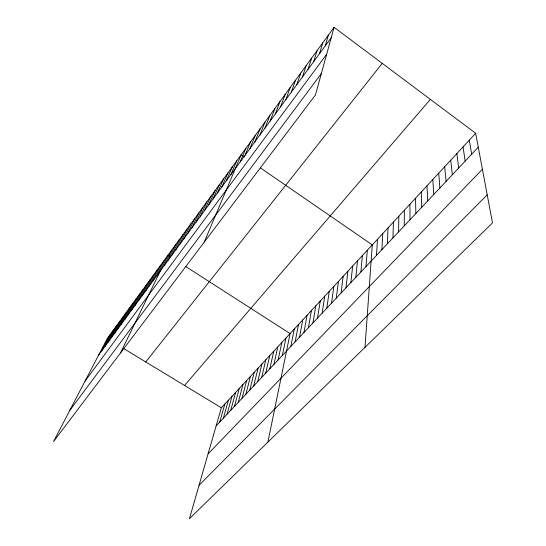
<?xml version="1.0" encoding="UTF-8"?>
<svg xmlns="http://www.w3.org/2000/svg" width="546" height="546" viewBox="0 0 546 546"><rect width="100%" height="100%" fill="white"/><g stroke="black" fill="none" stroke-linecap="round" stroke-linejoin="round"><path stroke-width="0.82" d="M404.272 225.846L404.347 210.265M398.587 231.893L398.846 216.202M392.963 237.872L393.413 222.065M387.407 243.775L388.035 227.866M381.92 249.611L382.726 233.599M376.494 255.378L377.47 239.271M365.001 347.345L372.276 244.874L260.422 167.909M365.984 266.557L367.294 250.259M360.892 271.963L362.36 255.583M355.856 277.313L357.48 260.851M350.88 282.61L352.655 266.059M345.959 287.844L347.877 271.219M341.086 293.018L343.154 276.317M336.268 298.143L338.472 281.367M331.504 303.207L333.845 286.363M326.788 308.224L329.265 291.305M322.126 313.179L324.733 296.198M317.513 318.086L320.249 301.037M312.947 322.939L315.806 305.835M308.422 327.743L311.411 310.578M303.951 332.5L307.064 315.274M299.529 337.203L302.75 319.922M295.147 341.857L298.491 324.529M290.813 346.471L294.267 329.081M267.909 442.11L290.09 333.592L185.845 266.598M282.275 355.548L285.947 338.063M278.071 360.019L281.852 342.485M273.908 364.441L277.791 346.867M269.792 368.823L273.771 351.208M265.711 373.157L269.792 355.501M261.671 377.45L265.847 359.759M257.671 381.702L261.944 363.97M253.713 385.913L258.081 368.147M249.788 390.083L254.245 372.276M245.905 394.212L250.45 376.371M242.062 398.3L246.696 380.432M238.254 402.347L242.97 384.452M234.48 406.361L239.285 388.431M230.746 410.333L235.626 392.376M227.04 414.264L232.009 396.287M334.084 27.3L315.472 94.929L53.508 441.612L107.214 338.575L334.084 27.3L475.662 133.285L492.492 222.905L189.435 518.7L221.342 407.801L475.662 133.285M223.375 418.168L228.419 400.157M219.745 422.024L224.863 403.999M325.293 45.775L328.358 35.156M319.444 53.761L322.706 42.916M313.67 61.643L317.124 50.566M307.971 69.417L311.616 58.129M302.348 77.095L306.176 65.595M296.792 84.671L300.805 72.966M291.311 92.144L295.495 80.242M285.906 99.529L290.26 87.428M280.569 106.811L285.08 94.533M275.293 114.012L279.968 101.542M270.093 121.11L274.925 108.47M264.947 128.126L269.936 115.315M259.876 135.053L265.008 122.079M254.859 141.899L260.135 128.754M249.911 148.655L255.323 135.36M245.018 155.33L250.566 141.885M240.185 161.923L245.871 148.328M204.184 242.206L241.223 154.702L244.437 156.914M230.835 174.686L236.773 160.817M226.31 180.863L232.364 166.858M221.833 186.964L228.01 172.836M217.41 192.997L223.696 178.754M213.042 198.962L219.437 184.596M208.722 204.859L215.22 190.377M204.45 210.695L211.049 196.103M200.218 216.462L206.927 201.761M196.041 222.161L202.853 207.357M191.912 227.798L198.812 212.892M187.824 233.381L194.82 218.366M183.784 238.895L190.868 223.792M179.784 244.349L186.964 229.149M175.832 249.747L183.094 234.459M171.915 255.084L179.265 239.708M168.045 260.367L175.478 244.908M164.216 265.595L171.731 250.048M120.489 352.969L168.025 255.139L170.673 256.838M156.682 275.873L164.353 260.176M152.976 280.937L160.715 265.165M149.304 285.947L157.118 270.099M145.673 290.902L153.556 274.986M142.076 295.809L150.027 279.825M138.52 300.662L146.54 284.609M134.999 305.467L143.086 289.353M131.511 310.224L139.66 294.048M124.645 319.594L132.917 303.303M128.064 314.933L136.275 298.696M121.267 324.208L129.593 307.862M117.916 328.781L126.303 312.373M114.605 333.299L123.048 316.844M111.323 337.776L119.82 321.273M104.852 346.608L113.452 330.002M108.074 342.212L116.619 325.662M101.665 350.955L110.319 334.309M98.512 355.262L331.231 37.681M84.985 381.21L326.672 54.245M69.745 410.449L321.355 73.553M145.741 361.943L382.248 63.356M184.534 385.476L430.364 99.379M216.148 425.853L478.269 147.174M208.087 453.856L482.411 169.24M199.044 485.305L487.216 194.806M107.214 338.575L109.992 340.26M123.833 348.655L221.342 407.801M469.314 140.138L471.669 154.197M463.042 146.908L465.151 161.125M456.852 153.59L458.715 167.963M450.73 160.196L452.361 174.72M444.69 166.721L446.089 181.388M438.718 173.164L439.892 187.981M432.821 179.532L433.77 194.485M426.986 185.824L427.723 200.908M421.225 192.042L421.758 207.262M415.533 198.191L415.854 213.527M409.91 204.265L410.032 219.724"/></g></svg>
